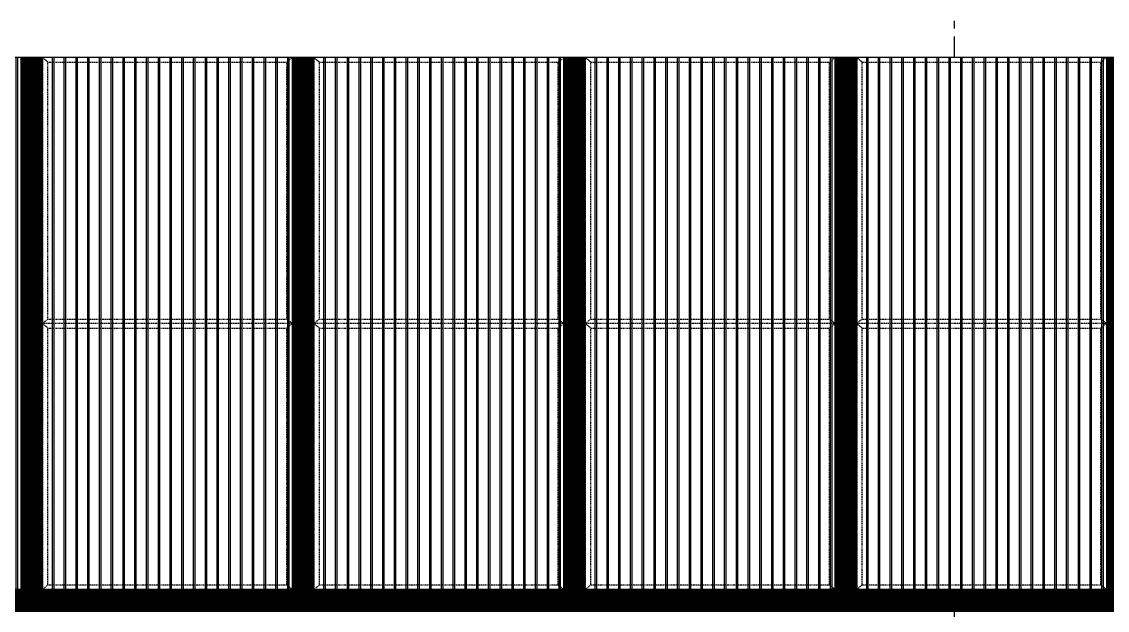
# Model space of a CAD drawing. Header units: millimetres. Extents: x 3774 to 718460, y -768339 to 192544.
# Drawn here: x 397901 to 403901, y -722372 to -719118 of the extents above; entities that cross this region are included whole.
import ezdxf
from ezdxf.enums import TextEntityAlignment as Align
from ezdxf.xclip import XClip

# ---------------------------------------------------------------- set-up
doc = ezdxf.new("R2010")
doc.units = ezdxf.units.MM
doc.header["$XCLIPFRAME"] = 0
doc.set_wipeout_variables(frame=1)
for name, pattern in [('TA_GL_000.70000', [1.925, 0.7, -0.175, 0.175, -0.175, 0.7]), ('TA_HL_001.00000', [6.5, 3.55, -2.95]), ('XKITLINE00', [0]), ('XKITLINE02', [4, 2, -2])]:
    doc.linetypes.add(name, pattern=pattern)
for name, color, linetype in [('000 - 0_SYM_DWG_GRID-BUBBLE_MAIN_COLOR_1', 7, 'Continuous'), ('000 - 0_SYM_DWG_GRIDLINE_MAIN_COLOR_251', 7, 'Continuous'), ('010 - ASPG_EXTR_MAIN_COLOR_2', 7, 'Continuous'), ('010 - ASPG_EXTR_WIPEOUT_', 7, 'Continuous'), ('010 - ASPG_FRAMING_MAIN_COLOR_1', 7, 'Continuous'), ('010 - ASPG_FRAMING_MAIN_COLOR_2', 7, 'Continuous'), ('010 - ASPG_FRAMING_SUB_COLOR_2', 7, 'Continuous'), ('010 - ASPG_FRAMING_SUB_COLOR_3', 7, 'Continuous'), ('010 - ASPG_FRAMING_WIPEOUT_', 7, 'Continuous')]:
    doc.layers.add(name, color=color, linetype=linetype)
doc.layers.add('000_AREA_ASPG_AREA_HATCH_', color=7, linetype='Continuous', plot=False)
doc.layers.add('000_AREA_ASPG_AREA_MAIN_COLOR_1', color=7, linetype='Continuous', plot=False)
doc.layers.add('Bolt', color=7, linetype='Continuous', lineweight=0)
doc.layers.add('Part', color=7, linetype='Continuous', lineweight=0)
doc.styles.add('ARIAL', font='arial.ttf')
doc.styles.add('TA', font='', dxfattribs={"height": 4.5})
doc.styles.get('TA').set_extended_font_data('Cordia New')

# ---------------------------------------------------------------- blocks, each defined once
blk = doc.blocks.new('*U5902')
at = {"layer": '000 - 0_SYM_DWG_GRIDLINE_MAIN_COLOR_251', "color": 7, "linetype": 'ByBlock', "ltscale": 5}
blk.add_line((10, 0), (-759, 0), dxfattribs=at)
at = {"color": 7, "style": 'TA', "flags": 1}
blk.add_attdef('LOCATION', (6, -6), '', height=4.5, rotation=270, dxfattribs=at)
blk = doc.blocks.new('*U7974')
at = {"layer": '000 - 0_SYM_DWG_GRIDLINE_MAIN_COLOR_251', "color": 7, "linetype": 'ByBlock', "ltscale": 5}
blk.add_line((16, 0), (-354.34, 0), dxfattribs=at)
at = {"color": 7, "style": 'TA', "flags": 1}
blk.add_attdef('LOCATION', (6, -6), '', height=4.5, rotation=270, dxfattribs=at)
at = {"layer": '000 - 0_SYM_DWG_GRID-BUBBLE_MAIN_COLOR_1', "color": 7, "style": 'ARIAL'}
blk.add_attdef('GRID-HEAD', text='', height=4, rotation=90, dxfattribs=at).set_placement((34, 0), align=Align.MIDDLE_CENTER)
blk = doc.blocks.new('W-1-PP19-SE-ENT3_20260407-104913_PP19_ENT3_ELE1_DIMS_1')
at = {"layer": '000 - 0_SYM_DWG_GRIDLINE_MAIN_COLOR_251', "color": 7, "linetype": 'TA_GL_000.70000'}
for name, p, xscale, yscale, zscale, rotation in [('*U7974', (-11400, 101510), 50.00000000000007, 50.00000000000007, 50.00000000000007, 270), ('*U5902', (-27800, 114550), 50.00000000000003, 50.00000000000003, 50.00000000000003, 180), ('*U5902', (-27800, 111800), 50.00000000000003, 50.00000000000003, 50.00000000000003, 180)]:
    blk.add_blockref(name, p, dxfattribs=dict(at, xscale=xscale, yscale=yscale, zscale=zscale, rotation=rotation))
blk = doc.blocks.new('*A6183500')
at = {"layer": 'Part', "color": 7, "linetype": 'XKITLINE00', "lineweight": 0}
for p, q in [((2179.569525, -60.453462), (2328.969438, -60.453462)), ((2179.569525, -65.253462), (2328.969438, -65.253462))]:
    blk.add_line(p, q, dxfattribs=at)
blk = doc.blocks.new('*A6193501')
at = {"layer": 'Part', "color": 7, "linetype": 'XKITLINE00', "lineweight": 0}
blk.add_line((2179.569525, -82.453462), (2328.969438, -82.453462), dxfattribs=at)
blk = doc.blocks.new('*A6223504')
at = {"layer": 'Part', "color": 7, "linetype": 'XKITLINE00', "lineweight": 0}
for p, q in [((2286.209518, -80.053462), (2264.929525, -80.053462)), ((2264.929525, -80.573462), (2264.929525, -80.053462)), ((2286.209518, -80.573462), (2286.209518, -80.053462)), ((2286.209518, -80.573462), (2264.929525, -80.573462))]:
    blk.add_line(p, q, dxfattribs=at)
blk = doc.blocks.new('*A6233505')
at = {"layer": 'Part', "color": 7, "linetype": 'XKITLINE00', "lineweight": 0}
for p, q in [((2284.369603, -65.573462), (2283.569603, -65.573462)), ((2283.569603, -68.053462), (2283.569603, -65.573462)), ((2284.369603, -68.053462), (2284.369603, -65.573462)), ((2283.569603, -80.053462), (2283.569603, -68.621462)), ((2284.369603, -80.053462), (2284.369603, -68.621462)), ((2283.569603, -82.133462), (2283.569603, -80.621462)), ((2284.369603, -82.133462), (2284.369603, -80.621462)), ((2283.569603, -82.133462), (2284.369603, -82.133462))]:
    blk.add_line(p, q, dxfattribs=at)
blk = doc.blocks.new('*A6253507')
at = {"layer": 'Part', "color": 7, "linetype": 'XKITLINE00', "lineweight": 0}
for p, q in [((2283.569603, -80.573462), (2283.569603, -80.621462)), ((2283.569603, -80.621462), (2284.369603, -80.621462)), ((2284.369603, -80.621462), (2284.369603, -80.573462))]:
    blk.add_line(p, q, dxfattribs=at)
blk = doc.blocks.new('*A6263508')
at = {"layer": 'Part', "color": 7, "linetype": 'XKITLINE00', "lineweight": 0}
for p, q in [((2282.929603, -82.453462), (2283.089603, -82.293462)), ((2283.089603, -82.293462), (2284.849603, -82.293462)), ((2284.849603, -82.293462), (2285.009603, -82.453462))]:
    blk.add_line(p, q, dxfattribs=at)
blk = doc.blocks.new('*A6273509')
at = {"layer": 'Part', "color": 7, "linetype": 'XKITLINE00', "lineweight": 0}
for p, q in [((2284.849603, -82.213462), (2283.089603, -82.213462)), ((2283.089603, -82.213462), (2283.089603, -82.293462)), ((2284.849603, -82.293462), (2283.089603, -82.293462)), ((2284.849603, -82.213462), (2284.849603, -82.293462))]:
    blk.add_line(p, q, dxfattribs=at)
blk = doc.blocks.new('*A6283510')
at = {"layer": 'Part', "color": 7, "linetype": 'XKITLINE00', "lineweight": 0}
for p, q in [((2283.905603, -82.173462), (2283.465603, -82.173462)), ((2283.465603, -82.173462), (2283.465603, -82.213462)), ((2283.905603, -82.133462), (2283.905603, -82.173462)), ((2283.945603, -82.213462), (2283.945603, -82.133462))]:
    blk.add_line(p, q, dxfattribs=at)
blk = doc.blocks.new('*A6323514')
at = {"layer": 'Part', "color": 7, "linetype": 'XKITLINE00', "lineweight": 0}
for p, q in [((2286.209518, -68.053462), (2264.929525, -68.053462)), ((2264.929525, -68.573462), (2264.929525, -68.053462)), ((2286.209518, -68.573462), (2286.209518, -68.053462)), ((2286.209518, -68.573462), (2264.929525, -68.573462))]:
    blk.add_line(p, q, dxfattribs=at)
blk = doc.blocks.new('*A6333515')
at = {"layer": 'Part', "color": 7, "linetype": 'XKITLINE00', "lineweight": 0}
for p, q in [((2283.569603, -68.573462), (2283.569603, -68.621462)), ((2283.569603, -68.621462), (2284.369603, -68.621462)), ((2284.369603, -68.621462), (2284.369603, -68.573462))]:
    blk.add_line(p, q, dxfattribs=at)
blk = doc.blocks.new('*A6343516')
at = {"layer": 'Part', "color": 7, "linetype": 'XKITLINE00', "lineweight": 0}
for p, q in [((2283.089603, -65.413462), (2282.929603, -65.253462)), ((2285.009603, -65.253462), (2284.849603, -65.413462)), ((2284.849603, -65.413462), (2283.089603, -65.413462))]:
    blk.add_line(p, q, dxfattribs=at)
blk = doc.blocks.new('*A6353517')
at = {"layer": 'Part', "color": 7, "linetype": 'XKITLINE00', "lineweight": 0}
for p, q in [((2283.089603, -65.493462), (2283.089603, -65.413462)), ((2283.089603, -65.413462), (2284.849603, -65.413462)), ((2283.089603, -65.493462), (2284.849603, -65.493462)), ((2284.849603, -65.493462), (2284.849603, -65.413462))]:
    blk.add_line(p, q, dxfattribs=at)
blk = doc.blocks.new('*A6723554')
at = {"layer": 'Bolt'}
for points in [[(2283.674, -80.573), (2283.674, -80.525), (2283.786, -80.525), (2283.786, -80.573)], [(2283.674, -80.621), (2283.674, -80.573), (2283.786, -80.573), (2283.786, -80.621)], [(2284.154, -80.573), (2284.154, -80.525), (2284.266, -80.525), (2284.266, -80.573)], [(2284.154, -80.621), (2284.154, -80.573), (2284.266, -80.573), (2284.266, -80.621)]]:
    blk.add_hatch(color=7, dxfattribs=at).paths.add_polyline_path(points, flags=17)
at = {"layer": 'Bolt', "color": 7, "linetype": 'XKITLINE00', "lineweight": 0}
for p, q in [((2283.674, -80.573), (2283.674, -80.525)), ((2283.674, -80.621), (2283.674, -80.573)), ((2283.73, -80.685), (2283.73, -80.341)), ((2283.786, -80.573), (2283.786, -80.525)), ((2283.786, -80.621), (2283.786, -80.573)), ((2284.154, -80.573), (2284.154, -80.525)), ((2284.154, -80.621), (2284.154, -80.573)), ((2284.21, -80.685), (2284.21, -80.341)), ((2284.266, -80.573), (2284.266, -80.525)), ((2284.266, -80.621), (2284.266, -80.573))]:
    blk.add_line(p, q, dxfattribs=at)
blk = doc.blocks.new('*A6733555')
at = {"layer": 'Bolt'}
for points in [[(2283.386, -82.213), (2283.386, -82.293), (2283.274, -82.293), (2283.274, -82.213)], [(2284.666, -82.213), (2284.666, -82.293), (2284.554, -82.293), (2284.554, -82.213)]]:
    blk.add_hatch(color=7, dxfattribs=at).paths.add_polyline_path(points, flags=17)
at = {"layer": 'Bolt', "color": 7, "linetype": 'XKITLINE00', "lineweight": 0}
for p, q in [((2283.33, -82.357), (2283.33, -82.013)), ((2284.61, -82.357), (2284.61, -82.013)), ((2283.274, -82.293), (2283.274, -82.213)), ((2283.386, -82.293), (2283.386, -82.213)), ((2284.554, -82.293), (2284.554, -82.213)), ((2284.666, -82.293), (2284.666, -82.213))]:
    blk.add_line(p, q, dxfattribs=at)
blk = doc.blocks.new('*A6763558')
at = {"layer": 'Bolt'}
for points in [[(2283.674, -68.573), (2283.674, -68.525), (2283.786, -68.525), (2283.786, -68.573)], [(2283.674, -68.621), (2283.674, -68.573), (2283.786, -68.573), (2283.786, -68.621)], [(2284.154, -68.573), (2284.154, -68.525), (2284.266, -68.525), (2284.266, -68.573)], [(2284.154, -68.621), (2284.154, -68.573), (2284.266, -68.573), (2284.266, -68.621)]]:
    blk.add_hatch(color=7, dxfattribs=at).paths.add_polyline_path(points, flags=17)
at = {"layer": 'Bolt', "color": 7, "linetype": 'XKITLINE00', "lineweight": 0}
for p, q in [((2283.674, -68.573), (2283.674, -68.525)), ((2283.674, -68.621), (2283.674, -68.573)), ((2283.73, -68.685), (2283.73, -68.341)), ((2283.786, -68.573), (2283.786, -68.525)), ((2283.786, -68.621), (2283.786, -68.573)), ((2284.154, -68.573), (2284.154, -68.525)), ((2284.154, -68.621), (2284.154, -68.573)), ((2284.21, -68.685), (2284.21, -68.341)), ((2284.266, -68.573), (2284.266, -68.525)), ((2284.266, -68.621), (2284.266, -68.573))]:
    blk.add_line(p, q, dxfattribs=at)
blk = doc.blocks.new('*A6773559')
at = {"layer": 'Bolt'}
for points in [[(2283.386, -65.413), (2283.386, -65.493), (2283.274, -65.493), (2283.274, -65.413)], [(2284.666, -65.413), (2284.666, -65.493), (2284.554, -65.493), (2284.554, -65.413)]]:
    blk.add_hatch(color=7, dxfattribs=at).paths.add_polyline_path(points, flags=17)
at = {"layer": 'Bolt', "color": 7, "linetype": 'XKITLINE00', "lineweight": 0}
for p, q in [((2283.274, -65.413), (2283.274, -65.493)), ((2283.33, -65.35), (2283.33, -65.693)), ((2283.386, -65.413), (2283.386, -65.493)), ((2284.554, -65.413), (2284.554, -65.493)), ((2284.61, -65.35), (2284.61, -65.693)), ((2284.666, -65.413), (2284.666, -65.493))]:
    blk.add_line(p, q, dxfattribs=at)
blk = doc.blocks.new('*A7073589')
at = {"layer": 'Part', "color": 7, "linetype": 'XKITLINE00', "lineweight": 0}
for p, q in [((2238.369525, -82.453462), (2238.369525, -65.253462)), ((2240.769525, -82.453462), (2240.769525, -65.253462)), ((2238.369525, -124.453462), (2238.369525, -87.253462)), ((2240.769525, -124.453462), (2240.769525, -87.253462))]:
    blk.add_line(p, q, dxfattribs=at)
blk = doc.blocks.new('*A7083590')
at = {"layer": 'Part', "color": 7, "linetype": 'XKITLINE00', "lineweight": 0}
for p, q in [((2262.369525, -82.453462), (2262.369525, -65.253462)), ((2264.769525, -82.453462), (2264.769525, -65.253462)), ((2262.369525, -124.453462), (2262.369525, -87.253462)), ((2264.769525, -124.453462), (2264.769525, -87.253462))]:
    blk.add_line(p, q, dxfattribs=at)
blk = doc.blocks.new('*A11684050')
at = {"layer": 'Part', "color": 7, "linetype": 'XKITLINE00', "lineweight": 0}
for p, q in [((2242.769603, -68.573462), (2242.769603, -68.621462)), ((2242.769603, -68.621462), (2243.569603, -68.621462)), ((2243.569603, -68.621462), (2243.569603, -68.573462))]:
    blk.add_line(p, q, dxfattribs=at)
blk = doc.blocks.new('*A11694051')
at = {"layer": 'Part', "color": 7, "linetype": 'XKITLINE00', "lineweight": 0}
for p, q in [((2243.145603, -69.421462), (2243.145603, -68.621462)), ((2243.145603, -68.621462), (2243.193603, -68.621462)), ((2243.193603, -69.421462), (2243.193603, -68.621462)), ((2243.145603, -68.861462), (2243.193603, -68.861462)), ((2243.145603, -69.421462), (2243.193603, -69.421462))]:
    blk.add_line(p, q, dxfattribs=at)
blk = doc.blocks.new('*A11784060')
at = {"layer": 'Part', "color": 7, "linetype": 'XKITLINE00', "lineweight": 0}
for p, q in [((2243.193603, -65.573462), (2243.193603, -65.493462)), ((2243.233603, -65.573462), (2243.233603, -65.533462)), ((2243.233603, -65.533462), (2243.673603, -65.533462)), ((2243.673603, -65.533462), (2243.673603, -65.493462))]:
    blk.add_line(p, q, dxfattribs=at)
blk = doc.blocks.new('*A11794061')
at = {"layer": 'Part', "color": 7, "linetype": 'XKITLINE00', "lineweight": 0}
for p, q in [((2242.289603, -65.413462), (2242.129603, -65.253462)), ((2244.209603, -65.253462), (2244.049603, -65.413462)), ((2244.049603, -65.413462), (2242.289603, -65.413462))]:
    blk.add_line(p, q, dxfattribs=at)
blk = doc.blocks.new('*A11804062')
at = {"layer": 'Part', "color": 7, "linetype": 'XKITLINE00', "lineweight": 0}
for p, q in [((2242.289603, -65.493462), (2242.289603, -65.413462)), ((2242.289603, -65.413462), (2244.049603, -65.413462)), ((2242.289603, -65.493462), (2244.049603, -65.493462)), ((2244.049603, -65.493462), (2244.049603, -65.413462))]:
    blk.add_line(p, q, dxfattribs=at)
blk = doc.blocks.new('*A11964078')
at = {"layer": 'Bolt'}
for points in [[(2242.874, -68.573), (2242.874, -68.525), (2242.986, -68.525), (2242.986, -68.573)], [(2242.874, -68.621), (2242.874, -68.573), (2242.986, -68.573), (2242.986, -68.621)], [(2243.354, -68.573), (2243.354, -68.525), (2243.466, -68.525), (2243.466, -68.573)], [(2243.354, -68.621), (2243.354, -68.573), (2243.466, -68.573), (2243.466, -68.621)]]:
    blk.add_hatch(color=7, dxfattribs=at).paths.add_polyline_path(points, flags=17)
at = {"layer": 'Bolt', "color": 7, "linetype": 'XKITLINE00', "lineweight": 0}
for p, q in [((2242.874, -68.573), (2242.874, -68.525)), ((2242.874, -68.621), (2242.874, -68.573)), ((2242.93, -68.685), (2242.93, -68.341)), ((2242.986, -68.573), (2242.986, -68.525)), ((2242.986, -68.621), (2242.986, -68.573)), ((2243.354, -68.573), (2243.354, -68.525)), ((2243.354, -68.621), (2243.354, -68.573)), ((2243.41, -68.685), (2243.41, -68.341)), ((2243.466, -68.573), (2243.466, -68.525)), ((2243.466, -68.621), (2243.466, -68.573))]:
    blk.add_line(p, q, dxfattribs=at)
blk = doc.blocks.new('*A12024084')
at = {"layer": 'Bolt'}
for points in [[(2242.586, -65.413), (2242.586, -65.493), (2242.474, -65.493), (2242.474, -65.413)], [(2243.866, -65.413), (2243.866, -65.493), (2243.754, -65.493), (2243.754, -65.413)]]:
    blk.add_hatch(color=7, dxfattribs=at).paths.add_polyline_path(points, flags=17)
at = {"layer": 'Bolt', "color": 7, "linetype": 'XKITLINE00', "lineweight": 0}
for p, q in [((2242.474, -65.413), (2242.474, -65.493)), ((2242.53, -65.35), (2242.53, -65.693)), ((2242.586, -65.413), (2242.586, -65.493)), ((2243.754, -65.413), (2243.754, -65.493)), ((2243.81, -65.35), (2243.81, -65.693)), ((2243.866, -65.413), (2243.866, -65.493))]:
    blk.add_line(p, q, dxfattribs=at)
blk = doc.blocks.new('*A12034085')
at = {"layer": 'Bolt', "color": 7, "linetype": 'XKITLINE02', "lineweight": 0}
for p, q in [((2243.145603, -65.717462), (2243.193603, -65.717462)), ((2243.193603, -65.717462), (2243.233603, -65.717462)), ((2243.082243, -65.773462), (2243.425603, -65.773462)), ((2243.145603, -65.829462), (2243.193603, -65.829462)), ((2243.193603, -65.829462), (2243.233603, -65.829462))]:
    blk.add_line(p, q, dxfattribs=at)
blk = doc.blocks.new('*A12494131')
at = {"layer": 'Part', "color": 7, "linetype": 'XKITLINE00', "lineweight": 0}
for p, q in [((2262.209518, -80.053462), (2240.929525, -80.053462)), ((2240.929525, -80.573462), (2240.929525, -80.053462)), ((2262.209518, -80.573462), (2262.209518, -80.053462)), ((2262.209518, -80.573462), (2240.929525, -80.573462))]:
    blk.add_line(p, q, dxfattribs=at)
blk = doc.blocks.new('*A12504132')
at = {"layer": 'Part', "color": 7, "linetype": 'XKITLINE00', "lineweight": 0}
for p, q in [((2260.369603, -65.573462), (2259.569603, -65.573462)), ((2259.569603, -68.053462), (2259.569603, -65.573462)), ((2260.369603, -68.053462), (2260.369603, -65.573462)), ((2259.569603, -80.053462), (2259.569603, -68.621462)), ((2260.369603, -80.053462), (2260.369603, -68.621462)), ((2259.569603, -82.133462), (2259.569603, -80.621462)), ((2260.369603, -82.133462), (2260.369603, -80.621462)), ((2259.569603, -82.133462), (2260.369603, -82.133462))]:
    blk.add_line(p, q, dxfattribs=at)
blk = doc.blocks.new('*A12514133')
at = {"layer": 'Part', "color": 7, "linetype": 'XKITLINE00', "lineweight": 0}
for p, q in [((2267.105603, -82.173462), (2266.665603, -82.173462)), ((2266.665603, -82.173462), (2266.665603, -82.213462)), ((2267.105603, -82.133462), (2267.105603, -82.173462)), ((2267.145603, -82.213462), (2267.145603, -82.133462))]:
    blk.add_line(p, q, dxfattribs=at)
blk = doc.blocks.new('*A12524134')
at = {"layer": 'Part', "color": 7, "linetype": 'XKITLINE00', "lineweight": 0}
for p, q in [((2268.049603, -82.213462), (2266.289603, -82.213462)), ((2266.289603, -82.213462), (2266.289603, -82.293462)), ((2268.049603, -82.293462), (2266.289603, -82.293462)), ((2268.049603, -82.213462), (2268.049603, -82.293462))]:
    blk.add_line(p, q, dxfattribs=at)
blk = doc.blocks.new('*A12534135')
at = {"layer": 'Part', "color": 7, "linetype": 'XKITLINE00', "lineweight": 0}
for p, q in [((2258.929603, -82.453462), (2259.089603, -82.293462)), ((2259.089603, -82.293462), (2260.849603, -82.293462)), ((2260.849603, -82.293462), (2261.009603, -82.453462))]:
    blk.add_line(p, q, dxfattribs=at)
blk = doc.blocks.new('*A12544136')
at = {"layer": 'Part', "color": 7, "linetype": 'XKITLINE00', "lineweight": 0}
for p, q in [((2259.905603, -82.173462), (2259.465603, -82.173462)), ((2259.465603, -82.173462), (2259.465603, -82.213462)), ((2259.905603, -82.133462), (2259.905603, -82.173462)), ((2259.945603, -82.213462), (2259.945603, -82.133462))]:
    blk.add_line(p, q, dxfattribs=at)
blk = doc.blocks.new('*A12554137')
at = {"layer": 'Part', "color": 7, "linetype": 'XKITLINE00', "lineweight": 0}
for p, q in [((2260.849603, -82.213462), (2259.089603, -82.213462)), ((2259.089603, -82.213462), (2259.089603, -82.293462)), ((2260.849603, -82.293462), (2259.089603, -82.293462)), ((2260.849603, -82.213462), (2260.849603, -82.293462))]:
    blk.add_line(p, q, dxfattribs=at)
blk = doc.blocks.new('*A12564138')
at = {"layer": 'Part', "color": 7, "linetype": 'XKITLINE00', "lineweight": 0}
for p, q in [((2259.569603, -80.573462), (2259.569603, -80.621462)), ((2259.569603, -80.621462), (2260.369603, -80.621462)), ((2260.369603, -80.621462), (2260.369603, -80.573462))]:
    blk.add_line(p, q, dxfattribs=at)
blk = doc.blocks.new('*A12574139')
at = {"layer": 'Part', "color": 7, "linetype": 'XKITLINE00', "lineweight": 0}
for p, q in [((2259.945603, -81.421462), (2259.945603, -80.621462)), ((2259.945603, -80.621462), (2259.993603, -80.621462)), ((2259.993603, -81.421462), (2259.993603, -80.621462)), ((2259.945603, -80.861462), (2259.993603, -80.861462)), ((2259.945603, -81.421462), (2259.993603, -81.421462))]:
    blk.add_line(p, q, dxfattribs=at)
blk = doc.blocks.new('*A12584140')
at = {"layer": 'Part', "color": 7, "linetype": 'XKITLINE00', "lineweight": 0}
for p, q in [((2266.769603, -80.573462), (2266.769603, -80.621462)), ((2266.769603, -80.621462), (2267.569603, -80.621462)), ((2267.569603, -80.621462), (2267.569603, -80.573462))]:
    blk.add_line(p, q, dxfattribs=at)
blk = doc.blocks.new('*A12594141')
at = {"layer": 'Part', "color": 7, "linetype": 'XKITLINE00', "lineweight": 0}
for p, q in [((2267.145603, -81.421462), (2267.145603, -80.621462)), ((2267.145603, -80.621462), (2267.193603, -80.621462)), ((2267.193603, -81.421462), (2267.193603, -80.621462)), ((2267.145603, -80.861462), (2267.193603, -80.861462)), ((2267.145603, -81.421462), (2267.193603, -81.421462))]:
    blk.add_line(p, q, dxfattribs=at)
blk = doc.blocks.new('*A12664148')
at = {"layer": 'Part', "color": 7, "linetype": 'XKITLINE00', "lineweight": 0}
for p, q in [((2262.209518, -68.053462), (2240.929525, -68.053462)), ((2240.929525, -68.573462), (2240.929525, -68.053462)), ((2262.209518, -68.573462), (2262.209518, -68.053462)), ((2262.209518, -68.573462), (2240.929525, -68.573462))]:
    blk.add_line(p, q, dxfattribs=at)
blk = doc.blocks.new('*A12674149')
at = {"layer": 'Part', "color": 7, "linetype": 'XKITLINE00', "lineweight": 0}
for p, q in [((2259.089603, -65.493462), (2259.089603, -65.413462)), ((2259.089603, -65.413462), (2260.849603, -65.413462)), ((2259.089603, -65.493462), (2260.849603, -65.493462)), ((2260.849603, -65.493462), (2260.849603, -65.413462))]:
    blk.add_line(p, q, dxfattribs=at)
blk = doc.blocks.new('*A12684150')
at = {"layer": 'Part', "color": 7, "linetype": 'XKITLINE00', "lineweight": 0}
for p, q in [((2259.089603, -65.413462), (2258.929603, -65.253462)), ((2261.009603, -65.253462), (2260.849603, -65.413462)), ((2260.849603, -65.413462), (2259.089603, -65.413462))]:
    blk.add_line(p, q, dxfattribs=at)
blk = doc.blocks.new('*A12694151')
at = {"layer": 'Part', "color": 7, "linetype": 'XKITLINE00', "lineweight": 0}
for p, q in [((2259.993603, -65.573462), (2259.993603, -65.493462)), ((2260.033603, -65.573462), (2260.033603, -65.533462)), ((2260.033603, -65.533462), (2260.473603, -65.533462)), ((2260.473603, -65.533462), (2260.473603, -65.493462))]:
    blk.add_line(p, q, dxfattribs=at)
blk = doc.blocks.new('*A12704152')
at = {"layer": 'Part', "color": 7, "linetype": 'XKITLINE00', "lineweight": 0}
for p, q in [((2267.193603, -65.573462), (2267.193603, -65.493462)), ((2267.233603, -65.573462), (2267.233603, -65.533462)), ((2267.233603, -65.533462), (2267.673603, -65.533462)), ((2267.673603, -65.533462), (2267.673603, -65.493462))]:
    blk.add_line(p, q, dxfattribs=at)
blk = doc.blocks.new('*A12714153')
at = {"layer": 'Part', "color": 7, "linetype": 'XKITLINE00', "lineweight": 0}
for p, q in [((2266.289603, -65.413462), (2266.129603, -65.253462)), ((2268.209603, -65.253462), (2268.049603, -65.413462)), ((2268.049603, -65.413462), (2266.289603, -65.413462))]:
    blk.add_line(p, q, dxfattribs=at)
blk = doc.blocks.new('*A12724154')
at = {"layer": 'Part', "color": 7, "linetype": 'XKITLINE00', "lineweight": 0}
for p, q in [((2266.289603, -65.493462), (2266.289603, -65.413462)), ((2266.289603, -65.413462), (2268.049603, -65.413462)), ((2266.289603, -65.493462), (2268.049603, -65.493462)), ((2268.049603, -65.493462), (2268.049603, -65.413462))]:
    blk.add_line(p, q, dxfattribs=at)
blk = doc.blocks.new('*A12734155')
at = {"layer": 'Part', "color": 7, "linetype": 'XKITLINE00', "lineweight": 0}
for p, q in [((2259.569603, -68.573462), (2259.569603, -68.621462)), ((2259.569603, -68.621462), (2260.369603, -68.621462)), ((2260.369603, -68.621462), (2260.369603, -68.573462))]:
    blk.add_line(p, q, dxfattribs=at)
blk = doc.blocks.new('*A12744156')
at = {"layer": 'Part', "color": 7, "linetype": 'XKITLINE00', "lineweight": 0}
for p, q in [((2259.945603, -69.421462), (2259.945603, -68.621462)), ((2259.945603, -68.621462), (2259.993603, -68.621462)), ((2259.993603, -69.421462), (2259.993603, -68.621462)), ((2259.945603, -68.861462), (2259.993603, -68.861462)), ((2259.945603, -69.421462), (2259.993603, -69.421462))]:
    blk.add_line(p, q, dxfattribs=at)
blk = doc.blocks.new('*A12754157')
at = {"layer": 'Part', "color": 7, "linetype": 'XKITLINE00', "lineweight": 0}
for p, q in [((2266.769603, -68.573462), (2266.769603, -68.621462)), ((2266.769603, -68.621462), (2267.569603, -68.621462)), ((2267.569603, -68.621462), (2267.569603, -68.573462))]:
    blk.add_line(p, q, dxfattribs=at)
blk = doc.blocks.new('*A12764158')
at = {"layer": 'Part', "color": 7, "linetype": 'XKITLINE00', "lineweight": 0}
for p, q in [((2267.145603, -69.421462), (2267.145603, -68.621462)), ((2267.145603, -68.621462), (2267.193603, -68.621462)), ((2267.193603, -69.421462), (2267.193603, -68.621462)), ((2267.145603, -68.861462), (2267.193603, -68.861462)), ((2267.145603, -69.421462), (2267.193603, -69.421462))]:
    blk.add_line(p, q, dxfattribs=at)
blk = doc.blocks.new('*A12774159')
at = {"layer": 'Part', "color": 7, "linetype": 'XKITLINE00', "lineweight": 0}
for p, q in [((2243.569603, -65.573462), (2242.769603, -65.573462)), ((2242.769603, -68.053462), (2242.769603, -65.573462)), ((2243.569603, -68.053462), (2243.569603, -65.573462)), ((2242.769603, -80.053462), (2242.769603, -68.621462)), ((2243.569603, -80.053462), (2243.569603, -68.621462)), ((2242.769603, -82.133462), (2242.769603, -80.621462)), ((2243.569603, -82.133462), (2243.569603, -80.621462)), ((2242.769603, -82.133462), (2243.569603, -82.133462))]:
    blk.add_line(p, q, dxfattribs=at)
blk = doc.blocks.new('*A12814163')
at = {"layer": 'Part', "color": 7, "linetype": 'XKITLINE00', "lineweight": 0}
for p, q in [((2243.145603, -81.421462), (2243.145603, -80.621462)), ((2243.145603, -80.621462), (2243.193603, -80.621462)), ((2243.193603, -81.421462), (2243.193603, -80.621462)), ((2243.145603, -80.861462), (2243.193603, -80.861462)), ((2243.145603, -81.421462), (2243.193603, -81.421462))]:
    blk.add_line(p, q, dxfattribs=at)
blk = doc.blocks.new('*A12824164')
at = {"layer": 'Part', "color": 7, "linetype": 'XKITLINE00', "lineweight": 0}
for p, q in [((2242.769603, -80.573462), (2242.769603, -80.621462)), ((2242.769603, -80.621462), (2243.569603, -80.621462)), ((2243.569603, -80.621462), (2243.569603, -80.573462))]:
    blk.add_line(p, q, dxfattribs=at)
blk = doc.blocks.new('*A12834165')
at = {"layer": 'Part', "color": 7, "linetype": 'XKITLINE00', "lineweight": 0}
for p, q in [((2242.129603, -82.453462), (2242.289603, -82.293462)), ((2242.289603, -82.293462), (2244.049603, -82.293462)), ((2244.049603, -82.293462), (2244.209603, -82.453462))]:
    blk.add_line(p, q, dxfattribs=at)
blk = doc.blocks.new('*A12844166')
at = {"layer": 'Part', "color": 7, "linetype": 'XKITLINE00', "lineweight": 0}
for p, q in [((2243.105603, -82.173462), (2242.665603, -82.173462)), ((2242.665603, -82.173462), (2242.665603, -82.213462)), ((2243.105603, -82.133462), (2243.105603, -82.173462)), ((2243.145603, -82.213462), (2243.145603, -82.133462))]:
    blk.add_line(p, q, dxfattribs=at)
blk = doc.blocks.new('*A12854167')
at = {"layer": 'Part', "color": 7, "linetype": 'XKITLINE00', "lineweight": 0}
for p, q in [((2244.049603, -82.213462), (2242.289603, -82.213462)), ((2242.289603, -82.213462), (2242.289603, -82.293462)), ((2244.049603, -82.293462), (2242.289603, -82.293462)), ((2244.049603, -82.213462), (2244.049603, -82.293462))]:
    blk.add_line(p, q, dxfattribs=at)
blk = doc.blocks.new('*A12864168')
at = {"layer": 'Bolt'}
for points in [[(2266.586, -82.213), (2266.586, -82.293), (2266.474, -82.293), (2266.474, -82.213)], [(2267.866, -82.213), (2267.866, -82.293), (2267.754, -82.293), (2267.754, -82.213)]]:
    blk.add_hatch(color=7, dxfattribs=at).paths.add_polyline_path(points, flags=17)
at = {"layer": 'Bolt', "color": 7, "linetype": 'XKITLINE00', "lineweight": 0}
for p, q in [((2266.53, -82.357), (2266.53, -82.013)), ((2267.81, -82.357), (2267.81, -82.013)), ((2266.474, -82.293), (2266.474, -82.213)), ((2266.586, -82.293), (2266.586, -82.213)), ((2267.754, -82.293), (2267.754, -82.213)), ((2267.866, -82.293), (2267.866, -82.213))]:
    blk.add_line(p, q, dxfattribs=at)
blk = doc.blocks.new('*A12874169')
at = {"layer": 'Bolt', "color": 7, "linetype": 'XKITLINE02', "lineweight": 0}
for p, q in [((2260.056963, -81.933462), (2259.713603, -81.933462)), ((2259.945603, -81.877462), (2259.905603, -81.877462)), ((2259.945603, -81.989462), (2259.905603, -81.989462)), ((2259.993603, -81.877462), (2259.945603, -81.877462)), ((2259.993603, -81.989462), (2259.945603, -81.989462))]:
    blk.add_line(p, q, dxfattribs=at)
blk = doc.blocks.new('*A12884170')
at = {"layer": 'Bolt'}
for points in [[(2259.386, -82.213), (2259.386, -82.293), (2259.274, -82.293), (2259.274, -82.213)], [(2260.666, -82.213), (2260.666, -82.293), (2260.554, -82.293), (2260.554, -82.213)]]:
    blk.add_hatch(color=7, dxfattribs=at).paths.add_polyline_path(points, flags=17)
at = {"layer": 'Bolt', "color": 7, "linetype": 'XKITLINE00', "lineweight": 0}
for p, q in [((2259.33, -82.357), (2259.33, -82.013)), ((2260.61, -82.357), (2260.61, -82.013)), ((2259.274, -82.293), (2259.274, -82.213)), ((2259.386, -82.293), (2259.386, -82.213)), ((2260.554, -82.293), (2260.554, -82.213)), ((2260.666, -82.293), (2260.666, -82.213))]:
    blk.add_line(p, q, dxfattribs=at)
blk = doc.blocks.new('*A12914173')
at = {"layer": 'Bolt', "color": 7, "linetype": 'XKITLINE02', "lineweight": 0}
for p, q in [((2259.945603, -65.717462), (2259.993603, -65.717462)), ((2259.993603, -65.717462), (2260.033603, -65.717462)), ((2259.882243, -65.773462), (2260.225603, -65.773462)), ((2259.945603, -65.829462), (2259.993603, -65.829462)), ((2259.993603, -65.829462), (2260.033603, -65.829462))]:
    blk.add_line(p, q, dxfattribs=at)
blk = doc.blocks.new('*A12924174')
at = {"layer": 'Bolt'}
for points in [[(2259.386, -65.413), (2259.386, -65.493), (2259.274, -65.493), (2259.274, -65.413)], [(2260.666, -65.413), (2260.666, -65.493), (2260.554, -65.493), (2260.554, -65.413)]]:
    blk.add_hatch(color=7, dxfattribs=at).paths.add_polyline_path(points, flags=17)
at = {"layer": 'Bolt', "color": 7, "linetype": 'XKITLINE00', "lineweight": 0}
for p, q in [((2259.274, -65.413), (2259.274, -65.493)), ((2259.33, -65.35), (2259.33, -65.693)), ((2259.386, -65.413), (2259.386, -65.493)), ((2260.554, -65.413), (2260.554, -65.493)), ((2260.61, -65.35), (2260.61, -65.693)), ((2260.666, -65.413), (2260.666, -65.493))]:
    blk.add_line(p, q, dxfattribs=at)
blk = doc.blocks.new('*A12934175')
at = {"layer": 'Bolt'}
for points in [[(2266.874, -68.573), (2266.874, -68.525), (2266.986, -68.525), (2266.986, -68.573)], [(2266.874, -68.621), (2266.874, -68.573), (2266.986, -68.573), (2266.986, -68.621)], [(2267.354, -68.573), (2267.354, -68.525), (2267.466, -68.525), (2267.466, -68.573)], [(2267.354, -68.621), (2267.354, -68.573), (2267.466, -68.573), (2267.466, -68.621)]]:
    blk.add_hatch(color=7, dxfattribs=at).paths.add_polyline_path(points, flags=17)
at = {"layer": 'Bolt', "color": 7, "linetype": 'XKITLINE00', "lineweight": 0}
for p, q in [((2266.874, -68.573), (2266.874, -68.525)), ((2266.874, -68.621), (2266.874, -68.573)), ((2266.93, -68.685), (2266.93, -68.341)), ((2266.986, -68.573), (2266.986, -68.525)), ((2266.986, -68.621), (2266.986, -68.573)), ((2267.354, -68.573), (2267.354, -68.525)), ((2267.354, -68.621), (2267.354, -68.573)), ((2267.41, -68.685), (2267.41, -68.341)), ((2267.466, -68.573), (2267.466, -68.525)), ((2267.466, -68.621), (2267.466, -68.573))]:
    blk.add_line(p, q, dxfattribs=at)
blk = doc.blocks.new('*A12944176')
at = {"layer": 'Bolt'}
for points in [[(2259.674, -68.573), (2259.674, -68.525), (2259.786, -68.525), (2259.786, -68.573)], [(2259.674, -68.621), (2259.674, -68.573), (2259.786, -68.573), (2259.786, -68.621)], [(2260.154, -68.573), (2260.154, -68.525), (2260.266, -68.525), (2260.266, -68.573)], [(2260.154, -68.621), (2260.154, -68.573), (2260.266, -68.573), (2260.266, -68.621)]]:
    blk.add_hatch(color=7, dxfattribs=at).paths.add_polyline_path(points, flags=17)
at = {"layer": 'Bolt', "color": 7, "linetype": 'XKITLINE00', "lineweight": 0}
for p, q in [((2259.674, -68.573), (2259.674, -68.525)), ((2259.674, -68.621), (2259.674, -68.573)), ((2259.73, -68.685), (2259.73, -68.341)), ((2259.786, -68.573), (2259.786, -68.525)), ((2259.786, -68.621), (2259.786, -68.573)), ((2260.154, -68.573), (2260.154, -68.525)), ((2260.154, -68.621), (2260.154, -68.573)), ((2260.21, -68.685), (2260.21, -68.341)), ((2260.266, -68.573), (2260.266, -68.525)), ((2260.266, -68.621), (2260.266, -68.573))]:
    blk.add_line(p, q, dxfattribs=at)
blk = doc.blocks.new('*A12954177')
at = {"layer": 'Bolt'}
for points in [[(2266.586, -65.413), (2266.586, -65.493), (2266.474, -65.493), (2266.474, -65.413)], [(2267.866, -65.413), (2267.866, -65.493), (2267.754, -65.493), (2267.754, -65.413)]]:
    blk.add_hatch(color=7, dxfattribs=at).paths.add_polyline_path(points, flags=17)
at = {"layer": 'Bolt', "color": 7, "linetype": 'XKITLINE00', "lineweight": 0}
for p, q in [((2266.474, -65.413), (2266.474, -65.493)), ((2266.53, -65.35), (2266.53, -65.693)), ((2266.586, -65.413), (2266.586, -65.493)), ((2267.754, -65.413), (2267.754, -65.493)), ((2267.81, -65.35), (2267.81, -65.693)), ((2267.866, -65.413), (2267.866, -65.493))]:
    blk.add_line(p, q, dxfattribs=at)
blk = doc.blocks.new('*A12964178')
at = {"layer": 'Bolt', "color": 7, "linetype": 'XKITLINE02', "lineweight": 0}
for p, q in [((2267.145603, -65.717462), (2267.193603, -65.717462)), ((2267.193603, -65.717462), (2267.233603, -65.717462)), ((2267.082243, -65.773462), (2267.425603, -65.773462)), ((2267.145603, -65.829462), (2267.193603, -65.829462)), ((2267.193603, -65.829462), (2267.233603, -65.829462))]:
    blk.add_line(p, q, dxfattribs=at)
blk = doc.blocks.new('*A12984180')
at = {"layer": 'Bolt'}
for points in [[(2242.874, -80.573), (2242.874, -80.525), (2242.986, -80.525), (2242.986, -80.573)], [(2242.874, -80.621), (2242.874, -80.573), (2242.986, -80.573), (2242.986, -80.621)], [(2243.354, -80.573), (2243.354, -80.525), (2243.466, -80.525), (2243.466, -80.573)], [(2243.354, -80.621), (2243.354, -80.573), (2243.466, -80.573), (2243.466, -80.621)]]:
    blk.add_hatch(color=7, dxfattribs=at).paths.add_polyline_path(points, flags=17)
at = {"layer": 'Bolt', "color": 7, "linetype": 'XKITLINE00', "lineweight": 0}
for p, q in [((2242.874, -80.573), (2242.874, -80.525)), ((2242.874, -80.621), (2242.874, -80.573)), ((2242.93, -80.685), (2242.93, -80.341)), ((2242.986, -80.573), (2242.986, -80.525)), ((2242.986, -80.621), (2242.986, -80.573)), ((2243.354, -80.573), (2243.354, -80.525)), ((2243.354, -80.621), (2243.354, -80.573)), ((2243.41, -80.685), (2243.41, -80.341)), ((2243.466, -80.573), (2243.466, -80.525)), ((2243.466, -80.621), (2243.466, -80.573))]:
    blk.add_line(p, q, dxfattribs=at)
blk = doc.blocks.new('*A12994181')
at = {"layer": 'Bolt', "color": 7, "linetype": 'XKITLINE02', "lineweight": 0}
for p, q in [((2243.256963, -81.933462), (2242.913603, -81.933462)), ((2243.145603, -81.877462), (2243.105603, -81.877462)), ((2243.145603, -81.989462), (2243.105603, -81.989462)), ((2243.193603, -81.877462), (2243.145603, -81.877462)), ((2243.193603, -81.989462), (2243.145603, -81.989462))]:
    blk.add_line(p, q, dxfattribs=at)
blk = doc.blocks.new('*A13004182')
at = {"layer": 'Bolt'}
for points in [[(2242.586, -82.213), (2242.586, -82.293), (2242.474, -82.293), (2242.474, -82.213)], [(2243.866, -82.213), (2243.866, -82.293), (2243.754, -82.293), (2243.754, -82.213)]]:
    blk.add_hatch(color=7, dxfattribs=at).paths.add_polyline_path(points, flags=17)
at = {"layer": 'Bolt', "color": 7, "linetype": 'XKITLINE00', "lineweight": 0}
for p, q in [((2242.53, -82.357), (2242.53, -82.013)), ((2243.81, -82.357), (2243.81, -82.013)), ((2242.474, -82.293), (2242.474, -82.213)), ((2242.586, -82.293), (2242.586, -82.213)), ((2243.754, -82.293), (2243.754, -82.213)), ((2243.866, -82.293), (2243.866, -82.213))]:
    blk.add_line(p, q, dxfattribs=at)
blk = doc.blocks.new('*A13014183')
at = {"layer": 'Bolt'}
for points in [[(2259.674, -80.573), (2259.674, -80.525), (2259.786, -80.525), (2259.786, -80.573)], [(2259.674, -80.621), (2259.674, -80.573), (2259.786, -80.573), (2259.786, -80.621)], [(2260.154, -80.573), (2260.154, -80.525), (2260.266, -80.525), (2260.266, -80.573)], [(2260.154, -80.621), (2260.154, -80.573), (2260.266, -80.573), (2260.266, -80.621)]]:
    blk.add_hatch(color=7, dxfattribs=at).paths.add_polyline_path(points, flags=17)
at = {"layer": 'Bolt', "color": 7, "linetype": 'XKITLINE00', "lineweight": 0}
for p, q in [((2259.674, -80.573), (2259.674, -80.525)), ((2259.674, -80.621), (2259.674, -80.573)), ((2259.73, -80.685), (2259.73, -80.341)), ((2259.786, -80.573), (2259.786, -80.525)), ((2259.786, -80.621), (2259.786, -80.573)), ((2260.154, -80.573), (2260.154, -80.525)), ((2260.154, -80.621), (2260.154, -80.573)), ((2260.21, -80.685), (2260.21, -80.341)), ((2260.266, -80.573), (2260.266, -80.525)), ((2260.266, -80.621), (2260.266, -80.573))]:
    blk.add_line(p, q, dxfattribs=at)
blk = doc.blocks.new('*A13024184')
at = {"layer": 'Part', "color": 7, "linetype": 'XKITLINE00', "lineweight": 0}
for p, q in [((2267.569603, -65.573462), (2266.769603, -65.573462)), ((2266.769603, -68.053462), (2266.769603, -65.573462)), ((2267.569603, -68.053462), (2267.569603, -65.573462)), ((2266.769603, -80.053462), (2266.769603, -68.621462)), ((2267.569603, -80.053462), (2267.569603, -68.621462)), ((2266.769603, -82.133462), (2266.769603, -80.621462)), ((2267.569603, -82.133462), (2267.569603, -80.621462)), ((2266.769603, -82.133462), (2267.569603, -82.133462))]:
    blk.add_line(p, q, dxfattribs=at)
blk = doc.blocks.new('*A13034185')
at = {"layer": 'Part', "color": 7, "linetype": 'XKITLINE00', "lineweight": 0}
for p, q in [((2266.129603, -82.453462), (2266.289603, -82.293462)), ((2266.289603, -82.293462), (2268.049603, -82.293462)), ((2268.049603, -82.293462), (2268.209603, -82.453462))]:
    blk.add_line(p, q, dxfattribs=at)
blk = doc.blocks.new('*A13044186')
at = {"layer": 'Bolt'}
for points in [[(2266.874, -80.573), (2266.874, -80.525), (2266.986, -80.525), (2266.986, -80.573)], [(2266.874, -80.621), (2266.874, -80.573), (2266.986, -80.573), (2266.986, -80.621)], [(2267.354, -80.573), (2267.354, -80.525), (2267.466, -80.525), (2267.466, -80.573)], [(2267.354, -80.621), (2267.354, -80.573), (2267.466, -80.573), (2267.466, -80.621)]]:
    blk.add_hatch(color=7, dxfattribs=at).paths.add_polyline_path(points, flags=17)
at = {"layer": 'Bolt', "color": 7, "linetype": 'XKITLINE00', "lineweight": 0}
for p, q in [((2266.874, -80.573), (2266.874, -80.525)), ((2266.874, -80.621), (2266.874, -80.573)), ((2266.93, -80.685), (2266.93, -80.341)), ((2266.986, -80.573), (2266.986, -80.525)), ((2266.986, -80.621), (2266.986, -80.573)), ((2267.354, -80.573), (2267.354, -80.525)), ((2267.354, -80.621), (2267.354, -80.573)), ((2267.41, -80.685), (2267.41, -80.341)), ((2267.466, -80.573), (2267.466, -80.525)), ((2267.466, -80.621), (2267.466, -80.573))]:
    blk.add_line(p, q, dxfattribs=at)
blk = doc.blocks.new('*A13054187')
at = {"layer": 'Bolt', "color": 7, "linetype": 'XKITLINE02', "lineweight": 0}
for p, q in [((2267.256963, -81.933462), (2266.913603, -81.933462)), ((2267.145603, -81.877462), (2267.105603, -81.877462)), ((2267.145603, -81.989462), (2267.105603, -81.989462)), ((2267.193603, -81.877462), (2267.145603, -81.877462)), ((2267.193603, -81.989462), (2267.145603, -81.989462))]:
    blk.add_line(p, q, dxfattribs=at)
blk = doc.blocks.new('*A13394221')
at = {"layer": 'Part', "color": 7, "linetype": 'XKITLINE00', "lineweight": 0}
for p, q in [((2286.369525, -82.453462), (2286.369525, -65.253462)), ((2288.769525, -82.453462), (2288.769525, -65.253462)), ((2286.369525, -124.453462), (2286.369525, -87.253462)), ((2288.769525, -124.453462), (2288.769525, -87.253462))]:
    blk.add_line(p, q, dxfattribs=at)
blk = doc.blocks.new('*A15524434')
at = {"layer": 'Part', "color": 7, "linetype": 'XKITLINE00', "lineweight": 0}
for p, q in [((2283.945603, -81.421462), (2283.945603, -80.621462)), ((2283.945603, -80.621462), (2283.993603, -80.621462)), ((2283.993603, -81.421462), (2283.993603, -80.621462)), ((2283.945603, -80.861462), (2283.993603, -80.861462)), ((2283.945603, -81.421462), (2283.993603, -81.421462))]:
    blk.add_line(p, q, dxfattribs=at)
blk = doc.blocks.new('*A15624444')
at = {"layer": 'Part', "color": 7, "linetype": 'XKITLINE00', "lineweight": 0}
for p, q in [((2283.945603, -69.421462), (2283.945603, -68.621462)), ((2283.945603, -68.621462), (2283.993603, -68.621462)), ((2283.993603, -69.421462), (2283.993603, -68.621462)), ((2283.945603, -68.861462), (2283.993603, -68.861462)), ((2283.945603, -69.421462), (2283.993603, -69.421462))]:
    blk.add_line(p, q, dxfattribs=at)
blk = doc.blocks.new('*A15634445')
at = {"layer": 'Part', "color": 7, "linetype": 'XKITLINE00', "lineweight": 0}
for p, q in [((2283.993603, -65.573462), (2283.993603, -65.493462)), ((2284.033603, -65.573462), (2284.033603, -65.533462)), ((2284.033603, -65.533462), (2284.473603, -65.533462)), ((2284.473603, -65.533462), (2284.473603, -65.493462))]:
    blk.add_line(p, q, dxfattribs=at)
blk = doc.blocks.new('*A15834465')
at = {"layer": 'Bolt', "color": 7, "linetype": 'XKITLINE02', "lineweight": 0}
for p, q in [((2284.056963, -81.933462), (2283.713603, -81.933462)), ((2283.945603, -81.877462), (2283.905603, -81.877462)), ((2283.945603, -81.989462), (2283.905603, -81.989462)), ((2283.993603, -81.877462), (2283.945603, -81.877462)), ((2283.993603, -81.989462), (2283.945603, -81.989462))]:
    blk.add_line(p, q, dxfattribs=at)
blk = doc.blocks.new('*A15864468')
at = {"layer": 'Bolt', "color": 7, "linetype": 'XKITLINE02', "lineweight": 0}
for p, q in [((2283.945603, -65.717462), (2283.993603, -65.717462)), ((2283.993603, -65.717462), (2284.033603, -65.717462)), ((2283.882243, -65.773462), (2284.225603, -65.773462)), ((2283.945603, -65.829462), (2283.993603, -65.829462)), ((2283.993603, -65.829462), (2284.033603, -65.829462))]:
    blk.add_line(p, q, dxfattribs=at)
blk = doc.blocks.new('W-1-PP19-SE-ENT3_20260407-111149_PP19_ENT3_SE_ELE3')
at = {"color": 7, "lineweight": 0, "xscale": 125, "yscale": 125, "zscale": 125}
for name in ['*A6183500', '*A7073589', '*A11794061', '*A12684150', '*A7083590', '*A12714153', '*A6343516', '*A13394221', '*A11804062', '*A12024084', '*A12774159', '*A12034085', '*A11784060', '*A12674149', '*A12924174', '*A12504132', '*A12914173', '*A12694151', '*A12724154', '*A12954177', '*A13024184', '*A12964178', '*A12704152', '*A6353517', '*A6773559', '*A6233505', '*A15864468', '*A15634445', '*A12664148', '*A6323514', '*A11684050', '*A11964078', '*A11694051', '*A12734155', '*A12944176', '*A12744156', '*A12754157', '*A12934175', '*A12764158', '*A6333515', '*A6763558', '*A15624444', '*A12494131', '*A6223504', '*A12824164', '*A12984180', '*A12814163', '*A12564138', '*A13014183', '*A12574139', '*A12584140', '*A13044186', '*A12594141', '*A6253507', '*A6723554', '*A15524434', '*A13004182', '*A12994181', '*A12884170', '*A12874169', '*A12864168', '*A13054187', '*A6733555', '*A15834465', '*A6193501', '*A12834165', '*A12854167', '*A12844166', '*A12534135', '*A12554137', '*A12544136', '*A13034185', '*A12524134', '*A12514133', '*A6263508', '*A6273509', '*A6283510']:
    blk.add_blockref(name, (-296446.190625, 122106.68275), dxfattribs=at)
blk = doc.blocks.new('*U7969')
at = {"color": 7}
blk.add_wipeout([(0, -40), (18510.6, -40), (18510.6, 40), (0, 40)], dxfattribs=at).dxf.layer = '010 - ASPG_FRAMING_WIPEOUT_'
at = {"layer": '010 - ASPG_FRAMING_MAIN_COLOR_2', "color": 7}
blk.add_lwpolyline([(0, -40), (18510.6, -40), (18510.6, 40), (0, 40)], close=True, dxfattribs=at)
at = {"color": 7}
for points in [[(-40, 40), (18511, 40), (18511, 50), (-40, 50)], [(-40, -50), (18511, -50), (18511, -40), (-40, -40)]]:
    blk.add_wipeout(points, dxfattribs=at).dxf.layer = '010 - ASPG_FRAMING_WIPEOUT_'
at = {"layer": '010 - ASPG_FRAMING_MAIN_COLOR_1', "color": 7}
for points in [[(-40, 40), (18511, 40), (18511, 50), (-40, 50)], [(-40, -50), (18511, -50), (18511, -40), (-40, -40)]]:
    blk.add_lwpolyline(points, close=True, dxfattribs=at)
blk = doc.blocks.new('*U8006')
at = {"color": 7}
blk.add_wipeout([(50, 0), (1450, 0), (1450, 2940), (50, 2940)], dxfattribs=at).dxf.layer = '010 - ASPG_EXTR_WIPEOUT_'
at = {"layer": '010 - ASPG_EXTR_MAIN_COLOR_2', "color": 7}
for points in [[(113.3, 0), (123.5, 0), (123.5, 2940), (113.3, 2940)], [(178.3, 0), (188.5, 0), (188.5, 2940), (178.3, 2940)], [(243.3, 0), (253.5, 0), (253.5, 2940), (243.3, 2940)], [(308.3, 0), (318.5, 0), (318.5, 2940), (308.3, 2940)], [(373.3, 0), (383.5, 0), (383.5, 2940), (373.3, 2940)], [(438.3, 0), (448.5, 0), (448.5, 2940), (438.3, 2940)], [(503.3, 0), (513.5, 0), (513.5, 2940), (503.3, 2940)], [(568.3, 0), (578.5, 0), (578.5, 2940), (568.3, 2940)], [(633.3, 0), (643.5, 0), (643.5, 2940), (633.3, 2940)], [(698.3, 0), (708.5, 0), (708.5, 2940), (698.3, 2940)], [(763.3, 0), (773.5, 0), (773.5, 2940), (763.3, 2940)], [(828.3, 0), (838.5, 0), (838.5, 2940), (828.3, 2940)], [(893.3, 0), (903.5, 0), (903.5, 2940), (893.3, 2940)], [(958.3, 0), (968.5, 0), (968.5, 2940), (958.3, 2940)], [(1023.3, 0), (1033.5, 0), (1033.5, 2940), (1023.3, 2940)], [(1088.3, 0), (1098.5, 0), (1098.5, 2940), (1088.3, 2940)], [(1153.3, 0), (1163.5, 0), (1163.5, 2940), (1153.3, 2940)], [(1218.3, 0), (1228.5, 0), (1228.5, 2940), (1218.3, 2940)], [(1283.3, 0), (1293.5, 0), (1293.5, 2940), (1283.3, 2940)], [(1348.3, 0), (1358.5, 0), (1358.5, 2940), (1348.3, 2940)]]:
    blk.add_lwpolyline(points, close=True, dxfattribs=at)
at = {"layer": '010 - ASPG_FRAMING_SUB_COLOR_2', "color": 7}
blk.add_lwpolyline([(50, 0), (1450, 0), (1450, 2940), (50, 2940)], close=True, dxfattribs=at)
at = {"color": 7}
for points in [[(-50, 0), (50, 0), (50, 2940), (-50, 2940)], [(1450, 0), (1550, 0), (1550, 2940), (1450, 2940)]]:
    blk.add_wipeout(points, dxfattribs=at).dxf.layer = '010 - ASPG_EXTR_WIPEOUT_'
at = {"layer": '010 - ASPG_EXTR_MAIN_COLOR_2', "color": 7}
blk.add_lwpolyline([(1413.3, 0), (1423.5, 0), (1423.5, 2940), (1413.3, 2940)], close=True, dxfattribs=at)
at = {"layer": '010 - ASPG_FRAMING_MAIN_COLOR_1', "color": 7}
for points in [[(-50, 0), (-40, 0), (-40, 2940), (-50, 2940)], [(40, 0), (50, 0), (50, 2940), (40, 2940)], [(1450, 0), (1460, 0), (1460, 2940), (1450, 2940)], [(1540, 0), (1550, 0), (1550, 2940), (1540, 2940)]]:
    blk.add_lwpolyline(points, close=True, dxfattribs=at)
at = {"layer": '010 - ASPG_FRAMING_SUB_COLOR_2', "color": 7}
for points in [[(-50, 0), (50, 0), (50, 2940), (-50, 2940)], [(1450, 0), (1550, 0), (1550, 2940), (1450, 2940)]]:
    blk.add_lwpolyline(points, close=True, dxfattribs=at)
blk = doc.blocks.new('*U8147')
at = {"layer": '010 - ASPG_FRAMING_SUB_COLOR_3', "color": 7, "linetype": 'ByBlock'}
for points in [[(0, 0), (0, 1380), (25, 1350), (25, 30), (0, 0)], [(1470, 1380), (0, 1380), (25, 1350), (1445, 1350)], [(1470, 0), (1470, 1380), (1445, 1350), (1445, 30), (1470, 0)], [(25, 30), (1445, 30), (1470, 0), (0, 0), (25, 30)]]:
    blk.add_lwpolyline(points, close=True, dxfattribs=at)
blk = doc.blocks.new('*U8194')
at = {"layer": '000_AREA_ASPG_AREA_HATCH_', "transparency": 33554539}
h = blk.add_hatch(dxfattribs=at)
h.set_pattern_fill('ANSI31')
h.set_pattern_definition([(45, (-24.4354, 2914.1105), (-2.245064, 2.245064), [])])
h.paths.add_polyline_path([(-60, 0), (60, 0), (60, 2940), (-60, 2940)])
at = {"layer": '000_AREA_ASPG_AREA_MAIN_COLOR_1', "color": 7}
blk.add_lwpolyline([(-60, 0), (60, 0), (60, 2940), (-60, 2940)], close=True, dxfattribs=at)
blk = doc.blocks.new('*U8197')
at = {"layer": '000_AREA_ASPG_AREA_HATCH_', "transparency": 33554539}
h = blk.add_hatch(dxfattribs=at)
h.set_pattern_fill('ANSI31')
h.set_pattern_definition([(45, (-24.4354, 18485.126), (-2.24506403, 2.24506403), [])])
h.paths.add_polyline_path([(-60, 0), (60, 0), (60, 18511), (-60, 18511)])
at = {"layer": '000_AREA_ASPG_AREA_MAIN_COLOR_1', "color": 7}
blk.add_lwpolyline([(-60, 0), (60, 0), (60, 18511), (-60, 18511)], close=True, dxfattribs=at)

msp = doc.modelspace()

# ---------------------------------------------------------------- block references
at = {"color": 7}
ref = msp.add_blockref('W-1-PP19-SE-ENT3_20260407-111149_PP19_ENT3_SE_ELE3', (414456.105, -833866.64), dxfattribs=at)
XClip(ref).set_block_clipping_path([(-32830.0732933623, 98192.9450294074), (1428.5091477262, 121044.4843190958)])

# ---------------------------------------------------------------- next in the draw order: block references
msp.add_blockref('*U7969', (390425.697, -722316.64), dxfattribs=at)

# ---------------------------------------------------------------- next in the draw order: block references
msp.add_blockref('W-1-PP19-SE-ENT3_20260407-104913_PP19_ENT3_ELE1_DIMS_1', (414456.105, -833866.64), dxfattribs=at)

# ---------------------------------------------------------------- next in the draw order: block references
msp.add_blockref('*U8006', (396456.105, -722256.64), dxfattribs=at)

# ---------------------------------------------------------------- next in the draw order: block references
msp.add_blockref('*U8006', (397956.105, -722256.64), dxfattribs=at)

# ---------------------------------------------------------------- next in the draw order: block references
for name, p in [('*U8194', (397956.105, -722256.64)), ('*U8006', (399456.105, -722256.64))]:
    msp.add_blockref(name, p, dxfattribs=at)

# ---------------------------------------------------------------- next in the draw order: block references
at = {"color": 7, "linetype": 'TA_HL_001.00000', "rotation": 89.99999999999994}
for p in [(399396.105, -720786.64), (399396.105, -722256.64)]:
    msp.add_blockref('*U8147', p, dxfattribs=at)
at = {"color": 7}
for name, p in [('*U8194', (399456.105, -722256.64)), ('*U8006', (400956.105, -722256.64))]:
    msp.add_blockref(name, p, dxfattribs=at)

# ---------------------------------------------------------------- next in the draw order: block references
at = {"color": 7, "linetype": 'TA_HL_001.00000', "rotation": 89.99999999999994}
for p in [(400896.105, -720786.64), (400896.105, -722256.64)]:
    msp.add_blockref('*U8147', p, dxfattribs=at)
at = {"color": 7}
for name, p in [('*U8194', (400956.105, -722256.64)), ('*U8006', (402456.105, -722256.64))]:
    msp.add_blockref(name, p, dxfattribs=at)

# ---------------------------------------------------------------- next in the draw order: block references
at = {"color": 7, "linetype": 'TA_HL_001.00000', "rotation": 89.99999999999994}
for p in [(402396.105, -720786.64), (403896.105, -720786.64), (402396.105, -722256.64), (403896.105, -722256.64)]:
    msp.add_blockref('*U8147', p, dxfattribs=at)
at = {"color": 7}
for p in [(402456.105, -722256.64), (403956.105, -722256.64)]:
    msp.add_blockref('*U8194', p, dxfattribs=at)
at = {"color": 7, "rotation": 270}
msp.add_blockref('*U8197', (390425.697, -722316.64), dxfattribs=at)

doc.saveas('drawing.dxf')
